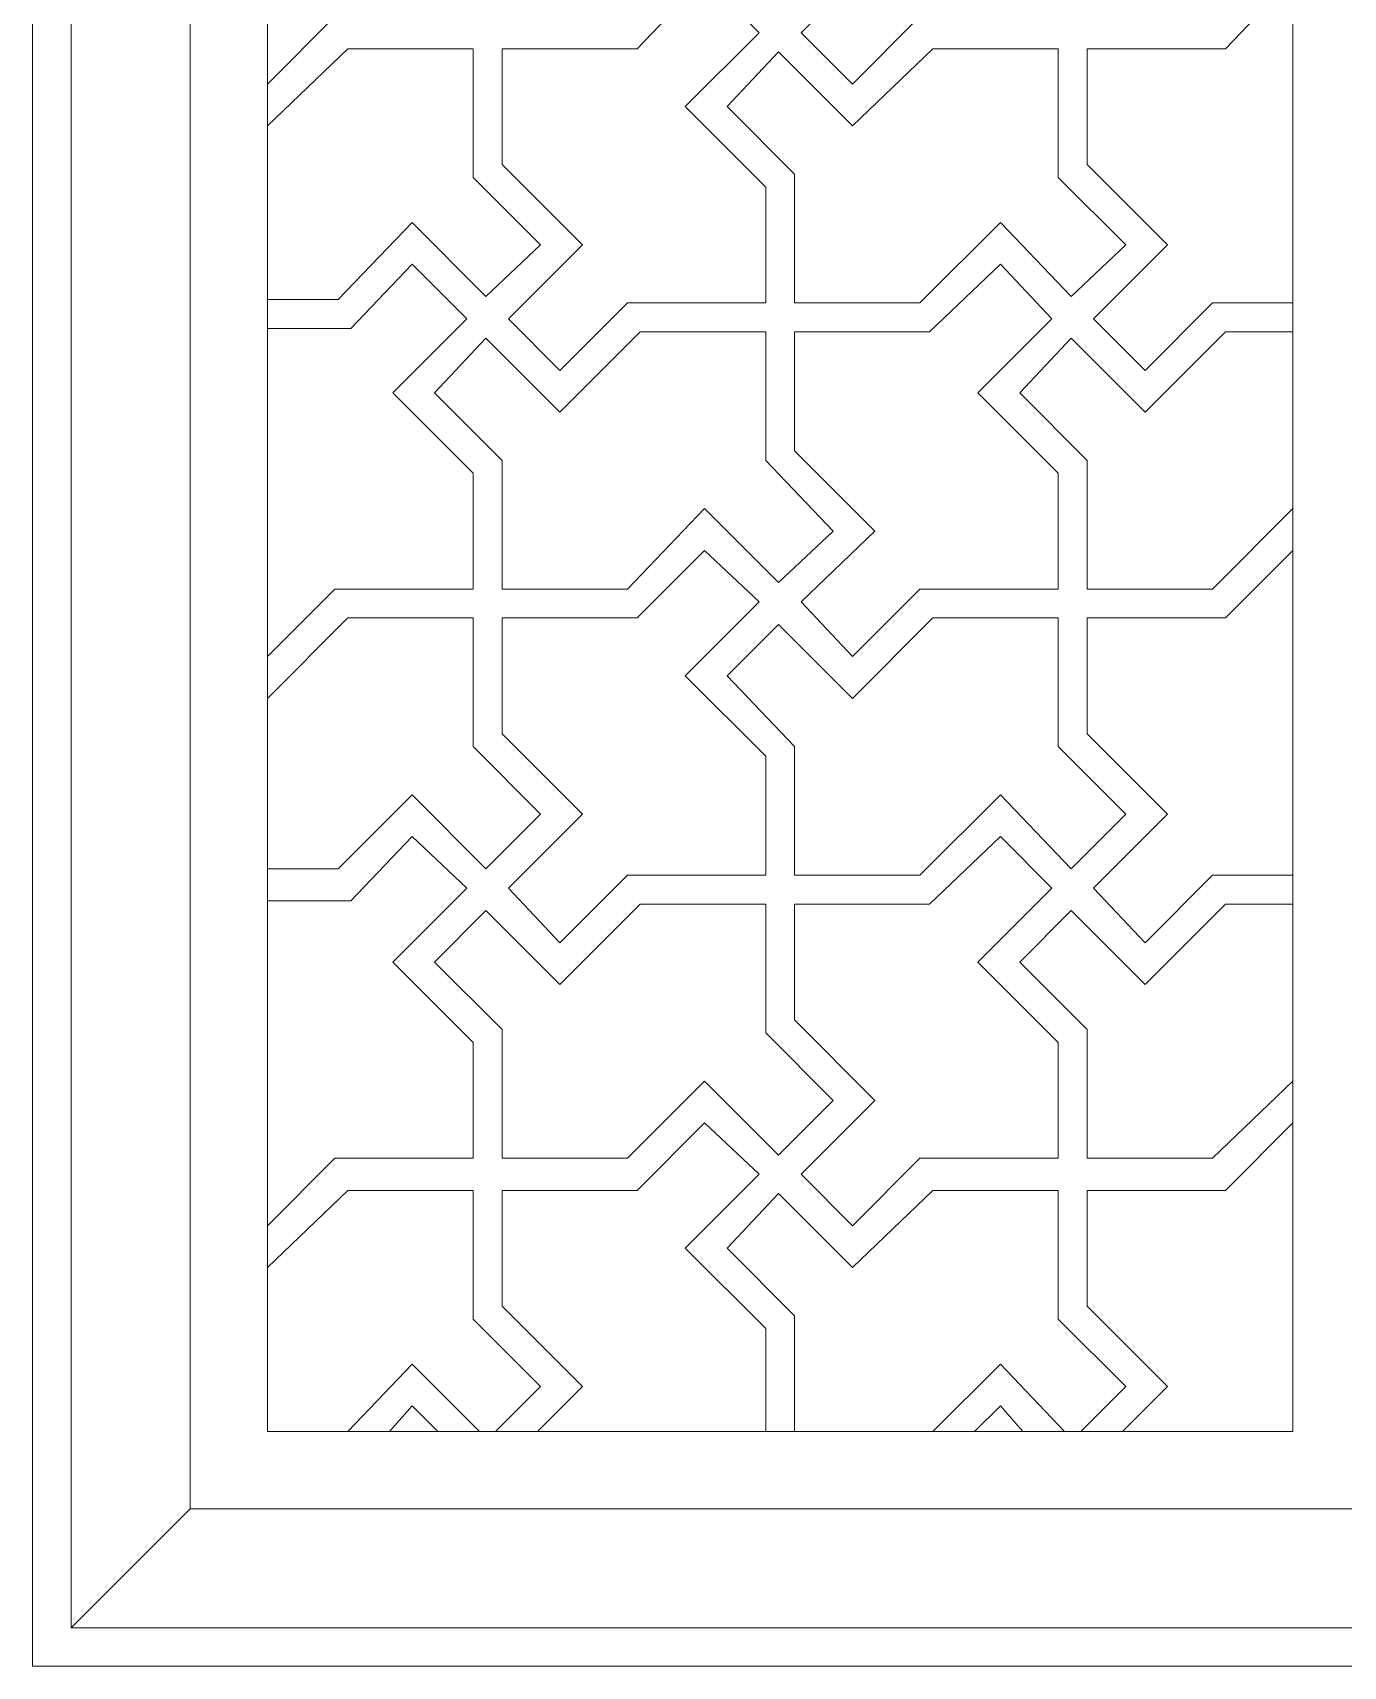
# Model space of a CAD drawing. Header units: centimetres. Extents: x -7.3 to 12.2, y -11.6 to 12.2.
# Drawn here: x -7.27 to 2.27, y -11.56 to 0.33 of the extents above; entities that cross this region are included whole.
import ezdxf

# ---------------------------------------------------------------- set-up
doc = ezdxf.new("R2010")
doc.units = ezdxf.units.CM
doc.header["$MEASUREMENT"] = 0
doc.layers.add('layer 1', color=7, linetype='Continuous')

msp = doc.modelspace()

# ---------------------------------------------------------------- linework, layer by layer
at = {"layer": 'layer 1', "color": 250, "lineweight": 0}
for points, knots in [([(-7.27422, 12.21956), (-7.27422, 12.21956), (12.20166, 12.21956), (12.20166, 12.21956), (12.20166, 12.21956), (12.20166, 12.21956), (12.20166, -11.56361), (12.20166, -11.56361), (12.20166, -11.56361), (12.20166, -11.56361), (-7.27422, -11.56361), (-7.27422, -11.56361), (-7.27422, -11.56361), (-7.27422, -11.56361), (-7.27422, 12.21956), (-7.27422, 12.21956)], [0, 0, 0, 0, 0.25, 0.25, 0.25, 0.25, 0.5, 0.5, 0.5, 0.5, 0.75, 0.75, 0.75, 0.75, 1, 1, 1, 1]), ([(-6.99327, 11.9386), (-6.99327, 11.9386), (11.92071, 11.9386), (11.92071, 11.9386), (11.92071, 11.9386), (11.92071, 11.9386), (11.92071, -11.28266), (11.92071, -11.28266), (11.92071, -11.28266), (11.92071, -11.28266), (-6.99327, -11.28266), (-6.99327, -11.28266), (-6.99327, -11.28266), (-6.99327, -11.28266), (-6.99327, 11.9386), (-6.99327, 11.9386)], [0, 0, 0, 0, 0.25, 0.25, 0.25, 0.25, 0.5, 0.5, 0.5, 0.5, 0.75, 0.75, 0.75, 0.75, 1, 1, 1, 1]), ([(-6.12724, 11.07257), (-6.12724, 11.07257), (11.05468, 11.07257), (11.05468, 11.07257), (11.05468, 11.07257), (11.05468, 11.07257), (11.05468, -10.41663), (11.05468, -10.41663), (11.05468, -10.41663), (11.05468, -10.41663), (-6.12724, -10.41663), (-6.12724, -10.41663), (-6.12724, -10.41663), (-6.12724, -10.41663), (-6.12724, 11.07257), (-6.12724, 11.07257)], [0, 0, 0, 0, 0.25, 0.25, 0.25, 0.25, 0.5, 0.5, 0.5, 0.5, 0.75, 0.75, 0.75, 0.75, 1, 1, 1, 1]), ([(-5.56533, -9.85472), (-5.56533, -9.85472), (-5.56533, 10.51066), (-5.56533, 10.51066), (-5.56533, 10.51066), (-5.56533, 10.51066), (1.90196, 10.51066), (1.90196, 10.51066), (1.90196, 10.51066), (1.90196, 10.51066), (1.90196, -9.85472), (1.90196, -9.85472), (1.90196, -9.85472), (1.90196, -9.85472), (-5.56533, -9.85472), (-5.56533, -9.85472)], [0, 0, 0, 0, 0.25, 0.25, 0.25, 0.25, 0.5, 0.5, 0.5, 0.5, 0.75, 0.75, 0.75, 0.75, 1, 1, 1, 1]), ([(-5.56533, 2.31752), (-5.56533, 2.31752), (-4.95679, 2.31752), (-4.95679, 2.31752), (-4.95679, 2.31752), (-4.95679, 2.31752), (-4.51189, 2.78588), (-4.51189, 2.78588), (-4.51189, 2.78588), (-4.51189, 2.78588), (-4.11392, 2.41138), (-4.11392, 2.41138), (-4.11392, 2.41138), (-4.11392, 2.41138), (-4.65237, 1.87293), (-4.65237, 1.87293), (-4.65237, 1.87293), (-4.65237, 1.87293), (-4.0673, 1.28755), (-4.0673, 1.28755), (-4.0673, 1.28755), (-4.0673, 1.28755), (-4.0673, 0.44499), (-4.0673, 0.44499), (-4.0673, 0.44499), (-4.0673, 0.44499), (-5.07381, 0.44499), (-5.07381, 0.44499), (-5.07381, 0.44499), (-5.07381, 0.44499), (-5.56533, -0.04653), (-5.56533, -0.04653)], [0, 0, 0, 0, 0.125, 0.125, 0.125, 0.125, 0.25, 0.25, 0.25, 0.25, 0.375, 0.375, 0.375, 0.375, 0.5, 0.5, 0.5, 0.5, 0.625, 0.625, 0.625, 0.625, 0.75, 0.75, 0.75, 0.75, 0.875, 0.875, 0.875, 0.875, 1, 1, 1, 1]), ([(-1.7264, 2.29436), (-1.7264, 2.29436), (-1.7264, 1.45149), (-1.7264, 1.45149), (-1.7264, 1.45149), (-1.7264, 1.45149), (-1.14103, 0.86642), (-1.14103, 0.86642), (-1.14103, 0.86642), (-1.14103, 0.86642), (-1.67948, 0.32797), (-1.67948, 0.32797), (-1.67948, 0.32797), (-1.67948, 0.32797), (-1.30497, -0.04653), (-1.30497, -0.04653), (-1.30497, -0.04653), (-1.30497, -0.04653), (-0.81345, 0.44499), (-0.81345, 0.44499), (-0.81345, 0.44499), (-0.81345, 0.44499), (0.19306, 0.44499), (0.19306, 0.44499), (0.19306, 0.44499), (0.19306, 0.44499), (0.19306, 1.28755), (0.19306, 1.28755), (0.19306, 1.28755), (0.19306, 1.28755), (-0.39201, 1.87293), (-0.39201, 1.87293), (-0.39201, 1.87293), (-0.39201, 1.87293), (0.14644, 2.41138), (0.14644, 2.41138), (0.14644, 2.41138), (0.14644, 2.41138), (-0.22807, 2.78588), (-0.22807, 2.78588), (-0.22807, 2.78588), (-0.22807, 2.78588), (-0.74306, 2.29436), (-0.74306, 2.29436), (-0.74306, 2.29436), (-0.74306, 2.29436), (-1.7264, 2.29436), (-1.7264, 2.29436)], [0, 0, 0, 0, 0.08333333, 0.08333333, 0.08333333, 0.08333333, 0.16666667, 0.16666667, 0.16666667, 0.16666667, 0.25, 0.25, 0.25, 0.25, 0.33333333, 0.33333333, 0.33333333, 0.33333333, 0.41666667, 0.41666667, 0.41666667, 0.41666667, 0.5, 0.5, 0.5, 0.5, 0.58333333, 0.58333333, 0.58333333, 0.58333333, 0.66666667, 0.66666667, 0.66666667, 0.66666667, 0.75, 0.75, 0.75, 0.75, 0.83333333, 0.83333333, 0.83333333, 0.83333333, 0.91666667, 0.91666667, 0.91666667, 0.91666667, 1, 1, 1, 1]), ([(-3.85643, -0.63191), (-3.85643, -0.63191), (-3.27136, -1.21698), (-3.27136, -1.21698), (-3.27136, -1.21698), (-3.27136, -1.21698), (-3.80981, -1.75543), (-3.80981, -1.75543), (-3.80981, -1.75543), (-3.80981, -1.75543), (-3.4353, -2.12994), (-3.4353, -2.12994), (-3.4353, -2.12994), (-3.4353, -2.12994), (-2.94348, -1.63842), (-2.94348, -1.63842), (-2.94348, -1.63842), (-2.94348, -1.63842), (-1.93697, -1.63842), (-1.93697, -1.63842), (-1.93697, -1.63842), (-1.93697, -1.63842), (-1.93697, -0.79555), (-1.93697, -0.79555), (-1.93697, -0.79555), (-1.93697, -0.79555), (-2.52234, -0.21048), (-2.52234, -0.21048), (-2.52234, -0.21048), (-2.52234, -0.21048), (-1.98389, 0.32797), (-1.98389, 0.32797), (-1.98389, 0.32797), (-1.98389, 0.32797), (-2.38186, 0.72594), (-2.38186, 0.72594), (-2.38186, 0.72594), (-2.38186, 0.72594), (-2.87339, 0.21096), (-2.87339, 0.21096), (-2.87339, 0.21096), (-2.87339, 0.21096), (-3.85643, 0.21096), (-3.85643, 0.21096), (-3.85643, 0.21096), (-3.85643, 0.21096), (-3.85643, -0.63191), (-3.85643, -0.63191)], [0, 0, 0, 0, 0.08333333, 0.08333333, 0.08333333, 0.08333333, 0.16666667, 0.16666667, 0.16666667, 0.16666667, 0.25, 0.25, 0.25, 0.25, 0.33333333, 0.33333333, 0.33333333, 0.33333333, 0.41666667, 0.41666667, 0.41666667, 0.41666667, 0.5, 0.5, 0.5, 0.5, 0.58333333, 0.58333333, 0.58333333, 0.58333333, 0.66666667, 0.66666667, 0.66666667, 0.66666667, 0.75, 0.75, 0.75, 0.75, 0.83333333, 0.83333333, 0.83333333, 0.83333333, 0.91666667, 0.91666667, 0.91666667, 0.91666667, 1, 1, 1, 1]), ([(1.90196, 0.72594), (1.90196, 0.72594), (1.41044, 0.21096), (1.41044, 0.21096), (1.41044, 0.21096), (1.41044, 0.21096), (0.40393, 0.21096), (0.40393, 0.21096), (0.40393, 0.21096), (0.40393, 0.21096), (0.40393, -0.63191), (0.40393, -0.63191), (0.40393, -0.63191), (0.40393, -0.63191), (0.989, -1.21698), (0.989, -1.21698), (0.989, -1.21698), (0.989, -1.21698), (0.45055, -1.75543), (0.45055, -1.75543), (0.45055, -1.75543), (0.45055, -1.75543), (0.82506, -2.12994), (0.82506, -2.12994), (0.82506, -2.12994), (0.82506, -2.12994), (1.31688, -1.63842), (1.31688, -1.63842), (1.31688, -1.63842), (1.31688, -1.63842), (1.90196, -1.63842), (1.90196, -1.63842)], [0, 0, 0, 0, 0.125, 0.125, 0.125, 0.125, 0.25, 0.25, 0.25, 0.25, 0.375, 0.375, 0.375, 0.375, 0.5, 0.5, 0.5, 0.5, 0.625, 0.625, 0.625, 0.625, 0.75, 0.75, 0.75, 0.75, 0.875, 0.875, 0.875, 0.875, 1, 1, 1, 1]), ([(-5.56533, -0.35095), (-5.56533, -0.35095), (-4.98025, 0.21096), (-4.98025, 0.21096), (-4.98025, 0.21096), (-4.98025, 0.21096), (-4.0673, 0.21096), (-4.0673, 0.21096), (-4.0673, 0.21096), (-4.0673, 0.21096), (-4.0673, -0.72546), (-4.0673, -0.72546), (-4.0673, -0.72546), (-4.0673, -0.72546), (-3.57548, -1.21698), (-3.57548, -1.21698), (-3.57548, -1.21698), (-3.57548, -1.21698), (-3.97345, -1.59149), (-3.97345, -1.59149), (-3.97345, -1.59149), (-3.97345, -1.59149), (-4.51189, -1.05304), (-4.51189, -1.05304), (-4.51189, -1.05304), (-4.51189, -1.05304), (-5.05034, -1.61495), (-5.05034, -1.61495), (-5.05034, -1.61495), (-5.05034, -1.61495), (-5.56533, -1.61495), (-5.56533, -1.61495)], [0, 0, 0, 0, 0.125, 0.125, 0.125, 0.125, 0.25, 0.25, 0.25, 0.25, 0.375, 0.375, 0.375, 0.375, 0.5, 0.5, 0.5, 0.5, 0.625, 0.625, 0.625, 0.625, 0.75, 0.75, 0.75, 0.75, 0.875, 0.875, 0.875, 0.875, 1, 1, 1, 1]), ([(0.19306, 0.21096), (0.19306, 0.21096), (-0.71989, 0.21096), (-0.71989, 0.21096), (-0.71989, 0.21096), (-0.71989, 0.21096), (-1.30497, -0.35095), (-1.30497, -0.35095), (-1.30497, -0.35095), (-1.30497, -0.35095), (-1.84342, 0.18749), (-1.84342, 0.18749), (-1.84342, 0.18749), (-1.84342, 0.18749), (-2.21792, -0.21048), (-2.21792, -0.21048), (-2.21792, -0.21048), (-2.21792, -0.21048), (-1.7264, -0.702), (-1.7264, -0.702), (-1.7264, -0.702), (-1.7264, -0.702), (-1.7264, -1.63842), (-1.7264, -1.63842), (-1.7264, -1.63842), (-1.7264, -1.63842), (-0.81345, -1.63842), (-0.81345, -1.63842), (-0.81345, -1.63842), (-0.81345, -1.63842), (-0.22807, -1.05304), (-0.22807, -1.05304), (-0.22807, -1.05304), (-0.22807, -1.05304), (0.28691, -1.59149), (0.28691, -1.59149), (0.28691, -1.59149), (0.28691, -1.59149), (0.68488, -1.21698), (0.68488, -1.21698), (0.68488, -1.21698), (0.68488, -1.21698), (0.19306, -0.72546), (0.19306, -0.72546), (0.19306, -0.72546), (0.19306, -0.72546), (0.19306, 0.21096), (0.19306, 0.21096)], [0, 0, 0, 0, 0.08333333, 0.08333333, 0.08333333, 0.08333333, 0.16666667, 0.16666667, 0.16666667, 0.16666667, 0.25, 0.25, 0.25, 0.25, 0.33333333, 0.33333333, 0.33333333, 0.33333333, 0.41666667, 0.41666667, 0.41666667, 0.41666667, 0.5, 0.5, 0.5, 0.5, 0.58333333, 0.58333333, 0.58333333, 0.58333333, 0.66666667, 0.66666667, 0.66666667, 0.66666667, 0.75, 0.75, 0.75, 0.75, 0.83333333, 0.83333333, 0.83333333, 0.83333333, 0.91666667, 0.91666667, 0.91666667, 0.91666667, 1, 1, 1, 1]), ([(-5.56533, -1.82552), (-5.56533, -1.82552), (-4.95679, -1.82552), (-4.95679, -1.82552), (-4.95679, -1.82552), (-4.95679, -1.82552), (-4.51189, -1.35746), (-4.51189, -1.35746), (-4.51189, -1.35746), (-4.51189, -1.35746), (-4.11392, -1.75543), (-4.11392, -1.75543), (-4.11392, -1.75543), (-4.11392, -1.75543), (-4.65237, -2.29388), (-4.65237, -2.29388), (-4.65237, -2.29388), (-4.65237, -2.29388), (-4.0673, -2.87895), (-4.0673, -2.87895), (-4.0673, -2.87895), (-4.0673, -2.87895), (-4.0673, -3.72182), (-4.0673, -3.72182), (-4.0673, -3.72182), (-4.0673, -3.72182), (-5.07381, -3.72182), (-5.07381, -3.72182), (-5.07381, -3.72182), (-5.07381, -3.72182), (-5.56533, -4.21334), (-5.56533, -4.21334)], [0, 0, 0, 0, 0.125, 0.125, 0.125, 0.125, 0.25, 0.25, 0.25, 0.25, 0.375, 0.375, 0.375, 0.375, 0.5, 0.5, 0.5, 0.5, 0.625, 0.625, 0.625, 0.625, 0.75, 0.75, 0.75, 0.75, 0.875, 0.875, 0.875, 0.875, 1, 1, 1, 1]), ([(-1.7264, -1.84898), (-1.7264, -1.84898), (-1.7264, -2.71531), (-1.7264, -2.71531), (-1.7264, -2.71531), (-1.7264, -2.71531), (-1.14103, -3.30039), (-1.14103, -3.30039), (-1.14103, -3.30039), (-1.14103, -3.30039), (-1.67948, -3.81537), (-1.67948, -3.81537), (-1.67948, -3.81537), (-1.67948, -3.81537), (-1.30497, -4.21334), (-1.30497, -4.21334), (-1.30497, -4.21334), (-1.30497, -4.21334), (-0.81345, -3.72182), (-0.81345, -3.72182), (-0.81345, -3.72182), (-0.81345, -3.72182), (0.19306, -3.72182), (0.19306, -3.72182), (0.19306, -3.72182), (0.19306, -3.72182), (0.19306, -2.87895), (0.19306, -2.87895), (0.19306, -2.87895), (0.19306, -2.87895), (-0.39201, -2.29388), (-0.39201, -2.29388), (-0.39201, -2.29388), (-0.39201, -2.29388), (0.14644, -1.75543), (0.14644, -1.75543), (0.14644, -1.75543), (0.14644, -1.75543), (-0.22807, -1.35746), (-0.22807, -1.35746), (-0.22807, -1.35746), (-0.22807, -1.35746), (-0.74306, -1.84898), (-0.74306, -1.84898), (-0.74306, -1.84898), (-0.74306, -1.84898), (-1.7264, -1.84898), (-1.7264, -1.84898)], [0, 0, 0, 0, 0.08333333, 0.08333333, 0.08333333, 0.08333333, 0.16666667, 0.16666667, 0.16666667, 0.16666667, 0.25, 0.25, 0.25, 0.25, 0.33333333, 0.33333333, 0.33333333, 0.33333333, 0.41666667, 0.41666667, 0.41666667, 0.41666667, 0.5, 0.5, 0.5, 0.5, 0.58333333, 0.58333333, 0.58333333, 0.58333333, 0.66666667, 0.66666667, 0.66666667, 0.66666667, 0.75, 0.75, 0.75, 0.75, 0.83333333, 0.83333333, 0.83333333, 0.83333333, 0.91666667, 0.91666667, 0.91666667, 0.91666667, 1, 1, 1, 1]), ([(-3.4353, -2.43436), (-3.4353, -2.43436), (-3.97345, -1.89591), (-3.97345, -1.89591), (-3.97345, -1.89591), (-3.97345, -1.89591), (-4.34795, -2.29388), (-4.34795, -2.29388), (-4.34795, -2.29388), (-4.34795, -2.29388), (-3.85643, -2.7854), (-3.85643, -2.7854), (-3.85643, -2.7854), (-3.85643, -2.7854), (-3.85643, -3.72182), (-3.85643, -3.72182), (-3.85643, -3.72182), (-3.85643, -3.72182), (-2.94348, -3.72182), (-2.94348, -3.72182), (-2.94348, -3.72182), (-2.94348, -3.72182), (-2.38186, -3.13645), (-2.38186, -3.13645), (-2.38186, -3.13645), (-2.38186, -3.13645), (-1.84342, -3.67489), (-1.84342, -3.67489), (-1.84342, -3.67489), (-1.84342, -3.67489), (-1.44545, -3.30039), (-1.44545, -3.30039), (-1.44545, -3.30039), (-1.44545, -3.30039), (-1.93697, -2.7854), (-1.93697, -2.7854), (-1.93697, -2.7854), (-1.93697, -2.7854), (-1.93697, -1.84898), (-1.93697, -1.84898), (-1.93697, -1.84898), (-1.93697, -1.84898), (-2.84992, -1.84898), (-2.84992, -1.84898), (-2.84992, -1.84898), (-2.84992, -1.84898), (-3.4353, -2.43436), (-3.4353, -2.43436)], [0, 0, 0, 0, 0.08333333, 0.08333333, 0.08333333, 0.08333333, 0.16666667, 0.16666667, 0.16666667, 0.16666667, 0.25, 0.25, 0.25, 0.25, 0.33333333, 0.33333333, 0.33333333, 0.33333333, 0.41666667, 0.41666667, 0.41666667, 0.41666667, 0.5, 0.5, 0.5, 0.5, 0.58333333, 0.58333333, 0.58333333, 0.58333333, 0.66666667, 0.66666667, 0.66666667, 0.66666667, 0.75, 0.75, 0.75, 0.75, 0.83333333, 0.83333333, 0.83333333, 0.83333333, 0.91666667, 0.91666667, 0.91666667, 0.91666667, 1, 1, 1, 1]), ([(1.90196, -1.84898), (1.90196, -1.84898), (1.41044, -1.84898), (1.41044, -1.84898), (1.41044, -1.84898), (1.41044, -1.84898), (0.82506, -2.43436), (0.82506, -2.43436), (0.82506, -2.43436), (0.82506, -2.43436), (0.28691, -1.89591), (0.28691, -1.89591), (0.28691, -1.89591), (0.28691, -1.89591), (-0.08759, -2.29388), (-0.08759, -2.29388), (-0.08759, -2.29388), (-0.08759, -2.29388), (0.40393, -2.7854), (0.40393, -2.7854), (0.40393, -2.7854), (0.40393, -2.7854), (0.40393, -3.72182), (0.40393, -3.72182), (0.40393, -3.72182), (0.40393, -3.72182), (1.31688, -3.72182), (1.31688, -3.72182), (1.31688, -3.72182), (1.31688, -3.72182), (1.90196, -3.13645), (1.90196, -3.13645)], [0, 0, 0, 0, 0.125, 0.125, 0.125, 0.125, 0.25, 0.25, 0.25, 0.25, 0.375, 0.375, 0.375, 0.375, 0.5, 0.5, 0.5, 0.5, 0.625, 0.625, 0.625, 0.625, 0.75, 0.75, 0.75, 0.75, 0.875, 0.875, 0.875, 0.875, 1, 1, 1, 1]), ([(-3.85643, -4.77525), (-3.85643, -4.77525), (-3.27136, -5.36033), (-3.27136, -5.36033), (-3.27136, -5.36033), (-3.27136, -5.36033), (-3.80981, -5.89878), (-3.80981, -5.89878), (-3.80981, -5.89878), (-3.80981, -5.89878), (-3.4353, -6.29675), (-3.4353, -6.29675), (-3.4353, -6.29675), (-3.4353, -6.29675), (-2.94348, -5.80522), (-2.94348, -5.80522), (-2.94348, -5.80522), (-2.94348, -5.80522), (-1.93697, -5.80522), (-1.93697, -5.80522), (-1.93697, -5.80522), (-1.93697, -5.80522), (-1.93697, -4.93889), (-1.93697, -4.93889), (-1.93697, -4.93889), (-1.93697, -4.93889), (-2.52234, -4.35382), (-2.52234, -4.35382), (-2.52234, -4.35382), (-2.52234, -4.35382), (-1.98389, -3.81537), (-1.98389, -3.81537), (-1.98389, -3.81537), (-1.98389, -3.81537), (-2.38186, -3.44086), (-2.38186, -3.44086), (-2.38186, -3.44086), (-2.38186, -3.44086), (-2.87339, -3.93239), (-2.87339, -3.93239), (-2.87339, -3.93239), (-2.87339, -3.93239), (-3.85643, -3.93239), (-3.85643, -3.93239), (-3.85643, -3.93239), (-3.85643, -3.93239), (-3.85643, -4.77525), (-3.85643, -4.77525)], [0, 0, 0, 0, 0.08333333, 0.08333333, 0.08333333, 0.08333333, 0.16666667, 0.16666667, 0.16666667, 0.16666667, 0.25, 0.25, 0.25, 0.25, 0.33333333, 0.33333333, 0.33333333, 0.33333333, 0.41666667, 0.41666667, 0.41666667, 0.41666667, 0.5, 0.5, 0.5, 0.5, 0.58333333, 0.58333333, 0.58333333, 0.58333333, 0.66666667, 0.66666667, 0.66666667, 0.66666667, 0.75, 0.75, 0.75, 0.75, 0.83333333, 0.83333333, 0.83333333, 0.83333333, 0.91666667, 0.91666667, 0.91666667, 0.91666667, 1, 1, 1, 1]), ([(1.90196, -3.44086), (1.90196, -3.44086), (1.41044, -3.93239), (1.41044, -3.93239), (1.41044, -3.93239), (1.41044, -3.93239), (0.40393, -3.93239), (0.40393, -3.93239), (0.40393, -3.93239), (0.40393, -3.93239), (0.40393, -4.77525), (0.40393, -4.77525), (0.40393, -4.77525), (0.40393, -4.77525), (0.989, -5.36033), (0.989, -5.36033), (0.989, -5.36033), (0.989, -5.36033), (0.45055, -5.89878), (0.45055, -5.89878), (0.45055, -5.89878), (0.45055, -5.89878), (0.82506, -6.29675), (0.82506, -6.29675), (0.82506, -6.29675), (0.82506, -6.29675), (1.31688, -5.80522), (1.31688, -5.80522), (1.31688, -5.80522), (1.31688, -5.80522), (1.90196, -5.80522), (1.90196, -5.80522)], [0, 0, 0, 0, 0.125, 0.125, 0.125, 0.125, 0.25, 0.25, 0.25, 0.25, 0.375, 0.375, 0.375, 0.375, 0.5, 0.5, 0.5, 0.5, 0.625, 0.625, 0.625, 0.625, 0.75, 0.75, 0.75, 0.75, 0.875, 0.875, 0.875, 0.875, 1, 1, 1, 1]), ([(-5.56533, -4.51776), (-5.56533, -4.51776), (-4.98025, -3.93239), (-4.98025, -3.93239), (-4.98025, -3.93239), (-4.98025, -3.93239), (-4.0673, -3.93239), (-4.0673, -3.93239), (-4.0673, -3.93239), (-4.0673, -3.93239), (-4.0673, -4.86881), (-4.0673, -4.86881), (-4.0673, -4.86881), (-4.0673, -4.86881), (-3.57548, -5.36033), (-3.57548, -5.36033), (-3.57548, -5.36033), (-3.57548, -5.36033), (-3.97345, -5.7583), (-3.97345, -5.7583), (-3.97345, -5.7583), (-3.97345, -5.7583), (-4.51189, -5.21985), (-4.51189, -5.21985), (-4.51189, -5.21985), (-4.51189, -5.21985), (-5.05034, -5.7583), (-5.05034, -5.7583), (-5.05034, -5.7583), (-5.05034, -5.7583), (-5.56533, -5.7583), (-5.56533, -5.7583)], [0, 0, 0, 0, 0.125, 0.125, 0.125, 0.125, 0.25, 0.25, 0.25, 0.25, 0.375, 0.375, 0.375, 0.375, 0.5, 0.5, 0.5, 0.5, 0.625, 0.625, 0.625, 0.625, 0.75, 0.75, 0.75, 0.75, 0.875, 0.875, 0.875, 0.875, 1, 1, 1, 1]), ([(0.19306, -3.93239), (0.19306, -3.93239), (-0.71989, -3.93239), (-0.71989, -3.93239), (-0.71989, -3.93239), (-0.71989, -3.93239), (-1.30497, -4.51776), (-1.30497, -4.51776), (-1.30497, -4.51776), (-1.30497, -4.51776), (-1.84342, -3.97931), (-1.84342, -3.97931), (-1.84342, -3.97931), (-1.84342, -3.97931), (-2.21792, -4.35382), (-2.21792, -4.35382), (-2.21792, -4.35382), (-2.21792, -4.35382), (-1.7264, -4.86881), (-1.7264, -4.86881), (-1.7264, -4.86881), (-1.7264, -4.86881), (-1.7264, -5.80522), (-1.7264, -5.80522), (-1.7264, -5.80522), (-1.7264, -5.80522), (-0.81345, -5.80522), (-0.81345, -5.80522), (-0.81345, -5.80522), (-0.81345, -5.80522), (-0.22807, -5.21985), (-0.22807, -5.21985), (-0.22807, -5.21985), (-0.22807, -5.21985), (0.28691, -5.7583), (0.28691, -5.7583), (0.28691, -5.7583), (0.28691, -5.7583), (0.68488, -5.36033), (0.68488, -5.36033), (0.68488, -5.36033), (0.68488, -5.36033), (0.19306, -4.86881), (0.19306, -4.86881), (0.19306, -4.86881), (0.19306, -4.86881), (0.19306, -3.93239), (0.19306, -3.93239)], [0, 0, 0, 0, 0.08333333, 0.08333333, 0.08333333, 0.08333333, 0.16666667, 0.16666667, 0.16666667, 0.16666667, 0.25, 0.25, 0.25, 0.25, 0.33333333, 0.33333333, 0.33333333, 0.33333333, 0.41666667, 0.41666667, 0.41666667, 0.41666667, 0.5, 0.5, 0.5, 0.5, 0.58333333, 0.58333333, 0.58333333, 0.58333333, 0.66666667, 0.66666667, 0.66666667, 0.66666667, 0.75, 0.75, 0.75, 0.75, 0.83333333, 0.83333333, 0.83333333, 0.83333333, 0.91666667, 0.91666667, 0.91666667, 0.91666667, 1, 1, 1, 1]), ([(-5.56533, -5.99233), (-5.56533, -5.99233), (-4.95679, -5.99233), (-4.95679, -5.99233), (-4.95679, -5.99233), (-4.95679, -5.99233), (-4.51189, -5.52427), (-4.51189, -5.52427), (-4.51189, -5.52427), (-4.51189, -5.52427), (-4.11392, -5.89878), (-4.11392, -5.89878), (-4.11392, -5.89878), (-4.11392, -5.89878), (-4.65237, -6.43722), (-4.65237, -6.43722), (-4.65237, -6.43722), (-4.65237, -6.43722), (-4.0673, -7.0223), (-4.0673, -7.0223), (-4.0673, -7.0223), (-4.0673, -7.0223), (-4.0673, -7.86516), (-4.0673, -7.86516), (-4.0673, -7.86516), (-4.0673, -7.86516), (-5.07381, -7.86516), (-5.07381, -7.86516), (-5.07381, -7.86516), (-5.07381, -7.86516), (-5.56533, -8.35669), (-5.56533, -8.35669)], [0, 0, 0, 0, 0.125, 0.125, 0.125, 0.125, 0.25, 0.25, 0.25, 0.25, 0.375, 0.375, 0.375, 0.375, 0.5, 0.5, 0.5, 0.5, 0.625, 0.625, 0.625, 0.625, 0.75, 0.75, 0.75, 0.75, 0.875, 0.875, 0.875, 0.875, 1, 1, 1, 1]), ([(-1.7264, -6.01579), (-1.7264, -6.01579), (-1.7264, -6.85836), (-1.7264, -6.85836), (-1.7264, -6.85836), (-1.7264, -6.85836), (-1.14103, -7.44373), (-1.14103, -7.44373), (-1.14103, -7.44373), (-1.14103, -7.44373), (-1.67948, -7.98218), (-1.67948, -7.98218), (-1.67948, -7.98218), (-1.67948, -7.98218), (-1.30497, -8.35669), (-1.30497, -8.35669), (-1.30497, -8.35669), (-1.30497, -8.35669), (-0.81345, -7.86516), (-0.81345, -7.86516), (-0.81345, -7.86516), (-0.81345, -7.86516), (0.19306, -7.86516), (0.19306, -7.86516), (0.19306, -7.86516), (0.19306, -7.86516), (0.19306, -7.0223), (0.19306, -7.0223), (0.19306, -7.0223), (0.19306, -7.0223), (-0.39201, -6.43722), (-0.39201, -6.43722), (-0.39201, -6.43722), (-0.39201, -6.43722), (0.14644, -5.89878), (0.14644, -5.89878), (0.14644, -5.89878), (0.14644, -5.89878), (-0.22807, -5.52427), (-0.22807, -5.52427), (-0.22807, -5.52427), (-0.22807, -5.52427), (-0.74306, -6.01579), (-0.74306, -6.01579), (-0.74306, -6.01579), (-0.74306, -6.01579), (-1.7264, -6.01579), (-1.7264, -6.01579)], [0, 0, 0, 0, 0.08333333, 0.08333333, 0.08333333, 0.08333333, 0.16666667, 0.16666667, 0.16666667, 0.16666667, 0.25, 0.25, 0.25, 0.25, 0.33333333, 0.33333333, 0.33333333, 0.33333333, 0.41666667, 0.41666667, 0.41666667, 0.41666667, 0.5, 0.5, 0.5, 0.5, 0.58333333, 0.58333333, 0.58333333, 0.58333333, 0.66666667, 0.66666667, 0.66666667, 0.66666667, 0.75, 0.75, 0.75, 0.75, 0.83333333, 0.83333333, 0.83333333, 0.83333333, 0.91666667, 0.91666667, 0.91666667, 0.91666667, 1, 1, 1, 1]), ([(-3.4353, -6.60086), (-3.4353, -6.60086), (-3.97345, -6.06272), (-3.97345, -6.06272), (-3.97345, -6.06272), (-3.97345, -6.06272), (-4.34795, -6.43722), (-4.34795, -6.43722), (-4.34795, -6.43722), (-4.34795, -6.43722), (-3.85643, -6.92875), (-3.85643, -6.92875), (-3.85643, -6.92875), (-3.85643, -6.92875), (-3.85643, -7.86516), (-3.85643, -7.86516), (-3.85643, -7.86516), (-3.85643, -7.86516), (-2.94348, -7.86516), (-2.94348, -7.86516), (-2.94348, -7.86516), (-2.94348, -7.86516), (-2.38186, -7.30325), (-2.38186, -7.30325), (-2.38186, -7.30325), (-2.38186, -7.30325), (-1.84342, -7.8417), (-1.84342, -7.8417), (-1.84342, -7.8417), (-1.84342, -7.8417), (-1.44545, -7.44373), (-1.44545, -7.44373), (-1.44545, -7.44373), (-1.44545, -7.44373), (-1.93697, -6.95221), (-1.93697, -6.95221), (-1.93697, -6.95221), (-1.93697, -6.95221), (-1.93697, -6.01579), (-1.93697, -6.01579), (-1.93697, -6.01579), (-1.93697, -6.01579), (-2.84992, -6.01579), (-2.84992, -6.01579), (-2.84992, -6.01579), (-2.84992, -6.01579), (-3.4353, -6.60086), (-3.4353, -6.60086)], [0, 0, 0, 0, 0.08333333, 0.08333333, 0.08333333, 0.08333333, 0.16666667, 0.16666667, 0.16666667, 0.16666667, 0.25, 0.25, 0.25, 0.25, 0.33333333, 0.33333333, 0.33333333, 0.33333333, 0.41666667, 0.41666667, 0.41666667, 0.41666667, 0.5, 0.5, 0.5, 0.5, 0.58333333, 0.58333333, 0.58333333, 0.58333333, 0.66666667, 0.66666667, 0.66666667, 0.66666667, 0.75, 0.75, 0.75, 0.75, 0.83333333, 0.83333333, 0.83333333, 0.83333333, 0.91666667, 0.91666667, 0.91666667, 0.91666667, 1, 1, 1, 1]), ([(1.90196, -6.01579), (1.90196, -6.01579), (1.41044, -6.01579), (1.41044, -6.01579), (1.41044, -6.01579), (1.41044, -6.01579), (0.82506, -6.60086), (0.82506, -6.60086), (0.82506, -6.60086), (0.82506, -6.60086), (0.28691, -6.06272), (0.28691, -6.06272), (0.28691, -6.06272), (0.28691, -6.06272), (-0.08759, -6.43722), (-0.08759, -6.43722), (-0.08759, -6.43722), (-0.08759, -6.43722), (0.40393, -6.92875), (0.40393, -6.92875), (0.40393, -6.92875), (0.40393, -6.92875), (0.40393, -7.86516), (0.40393, -7.86516), (0.40393, -7.86516), (0.40393, -7.86516), (1.31688, -7.86516), (1.31688, -7.86516), (1.31688, -7.86516), (1.31688, -7.86516), (1.90196, -7.30325), (1.90196, -7.30325)], [0, 0, 0, 0, 0.125, 0.125, 0.125, 0.125, 0.25, 0.25, 0.25, 0.25, 0.375, 0.375, 0.375, 0.375, 0.5, 0.5, 0.5, 0.5, 0.625, 0.625, 0.625, 0.625, 0.75, 0.75, 0.75, 0.75, 0.875, 0.875, 0.875, 0.875, 1, 1, 1, 1]), ([(-1.93697, -9.85472), (-1.93697, -9.85472), (-1.93697, -9.1057), (-1.93697, -9.1057), (-1.93697, -9.1057), (-1.93697, -9.1057), (-2.52234, -8.52063), (-2.52234, -8.52063), (-2.52234, -8.52063), (-2.52234, -8.52063), (-1.98389, -7.98218), (-1.98389, -7.98218), (-1.98389, -7.98218), (-1.98389, -7.98218), (-2.38186, -7.60767), (-2.38186, -7.60767), (-2.38186, -7.60767), (-2.38186, -7.60767), (-2.87339, -8.09919), (-2.87339, -8.09919), (-2.87339, -8.09919), (-2.87339, -8.09919), (-3.85643, -8.09919), (-3.85643, -8.09919), (-3.85643, -8.09919), (-3.85643, -8.09919), (-3.85643, -8.94176), (-3.85643, -8.94176), (-3.85643, -8.94176), (-3.85643, -8.94176), (-3.27136, -9.52713), (-3.27136, -9.52713), (-3.27136, -9.52713), (-3.27136, -9.52713), (-3.59894, -9.85472), (-3.59894, -9.85472)], [0, 0, 0, 0, 0.11111111, 0.11111111, 0.11111111, 0.11111111, 0.22222222, 0.22222222, 0.22222222, 0.22222222, 0.33333333, 0.33333333, 0.33333333, 0.33333333, 0.44444444, 0.44444444, 0.44444444, 0.44444444, 0.55555556, 0.55555556, 0.55555556, 0.55555556, 0.66666667, 0.66666667, 0.66666667, 0.66666667, 0.77777778, 0.77777778, 0.77777778, 0.77777778, 0.88888889, 0.88888889, 0.88888889, 0.88888889, 1, 1, 1, 1]), ([(1.90196, -7.60767), (1.90196, -7.60767), (1.41044, -8.09919), (1.41044, -8.09919), (1.41044, -8.09919), (1.41044, -8.09919), (0.40393, -8.09919), (0.40393, -8.09919), (0.40393, -8.09919), (0.40393, -8.09919), (0.40393, -8.94176), (0.40393, -8.94176), (0.40393, -8.94176), (0.40393, -8.94176), (0.989, -9.52713), (0.989, -9.52713), (0.989, -9.52713), (0.989, -9.52713), (0.66142, -9.85472), (0.66142, -9.85472)], [0, 0, 0, 0, 0.2, 0.2, 0.2, 0.2, 0.4, 0.4, 0.4, 0.4, 0.6, 0.6, 0.6, 0.6, 0.8, 0.8, 0.8, 0.8, 1, 1, 1, 1]), ([(-5.56533, -8.6608), (-5.56533, -8.6608), (-4.98025, -8.09919), (-4.98025, -8.09919), (-4.98025, -8.09919), (-4.98025, -8.09919), (-4.0673, -8.09919), (-4.0673, -8.09919), (-4.0673, -8.09919), (-4.0673, -8.09919), (-4.0673, -9.03561), (-4.0673, -9.03561), (-4.0673, -9.03561), (-4.0673, -9.03561), (-3.57548, -9.52713), (-3.57548, -9.52713), (-3.57548, -9.52713), (-3.57548, -9.52713), (-3.90336, -9.85472), (-3.90336, -9.85472)], [0, 0, 0, 0, 0.2, 0.2, 0.2, 0.2, 0.4, 0.4, 0.4, 0.4, 0.6, 0.6, 0.6, 0.6, 0.8, 0.8, 0.8, 0.8, 1, 1, 1, 1]), ([(0.357, -9.85472), (0.357, -9.85472), (0.68488, -9.52713), (0.68488, -9.52713), (0.68488, -9.52713), (0.68488, -9.52713), (0.19306, -9.03561), (0.19306, -9.03561), (0.19306, -9.03561), (0.19306, -9.03561), (0.19306, -8.09919), (0.19306, -8.09919), (0.19306, -8.09919), (0.19306, -8.09919), (-0.71989, -8.09919), (-0.71989, -8.09919), (-0.71989, -8.09919), (-0.71989, -8.09919), (-1.30497, -8.6608), (-1.30497, -8.6608), (-1.30497, -8.6608), (-1.30497, -8.6608), (-1.84342, -8.12266), (-1.84342, -8.12266), (-1.84342, -8.12266), (-1.84342, -8.12266), (-2.21792, -8.52063), (-2.21792, -8.52063), (-2.21792, -8.52063), (-2.21792, -8.52063), (-1.7264, -9.01215), (-1.7264, -9.01215), (-1.7264, -9.01215), (-1.7264, -9.01215), (-1.7264, -9.85472), (-1.7264, -9.85472)], [0, 0, 0, 0, 0.11111111, 0.11111111, 0.11111111, 0.11111111, 0.22222222, 0.22222222, 0.22222222, 0.22222222, 0.33333333, 0.33333333, 0.33333333, 0.33333333, 0.44444444, 0.44444444, 0.44444444, 0.44444444, 0.55555556, 0.55555556, 0.55555556, 0.55555556, 0.66666667, 0.66666667, 0.66666667, 0.66666667, 0.77777778, 0.77777778, 0.77777778, 0.77777778, 0.88888889, 0.88888889, 0.88888889, 0.88888889, 1, 1, 1, 1]), ([(-4.02037, -9.85472), (-4.02037, -9.85472), (-4.51189, -9.36319), (-4.51189, -9.36319), (-4.51189, -9.36319), (-4.51189, -9.36319), (-4.98025, -9.85472), (-4.98025, -9.85472)], [0, 0, 0, 0, 0.5, 0.5, 0.5, 0.5, 1, 1, 1, 1]), ([(-0.71989, -9.85472), (-0.71989, -9.85472), (-0.22807, -9.36319), (-0.22807, -9.36319), (-0.22807, -9.36319), (-0.22807, -9.36319), (0.23999, -9.85472), (0.23999, -9.85472)], [0, 0, 0, 0, 0.5, 0.5, 0.5, 0.5, 1, 1, 1, 1]), ([(-4.67584, -9.85472), (-4.67584, -9.85472), (-4.51189, -9.66761), (-4.51189, -9.66761), (-4.51189, -9.66761), (-4.51189, -9.66761), (-4.32479, -9.85472), (-4.32479, -9.85472)], [0, 0, 0, 0, 0.5, 0.5, 0.5, 0.5, 1, 1, 1, 1]), ([(-0.06443, -9.85472), (-0.06443, -9.85472), (-0.22807, -9.66761), (-0.22807, -9.66761), (-0.22807, -9.66761), (-0.22807, -9.66761), (-0.41548, -9.85472), (-0.41548, -9.85472)], [0, 0, 0, 0, 0.5, 0.5, 0.5, 0.5, 1, 1, 1, 1])]:
    msp.add_open_spline(points, degree=3, knots=knots, dxfattribs=at)
msp.add_open_spline([(-6.12724, -10.41663), (-6.12724, -10.41663), (-6.99327, -11.28266), (-6.99327, -11.28266)], degree=3, dxfattribs=at)

doc.saveas('drawing.dxf')
